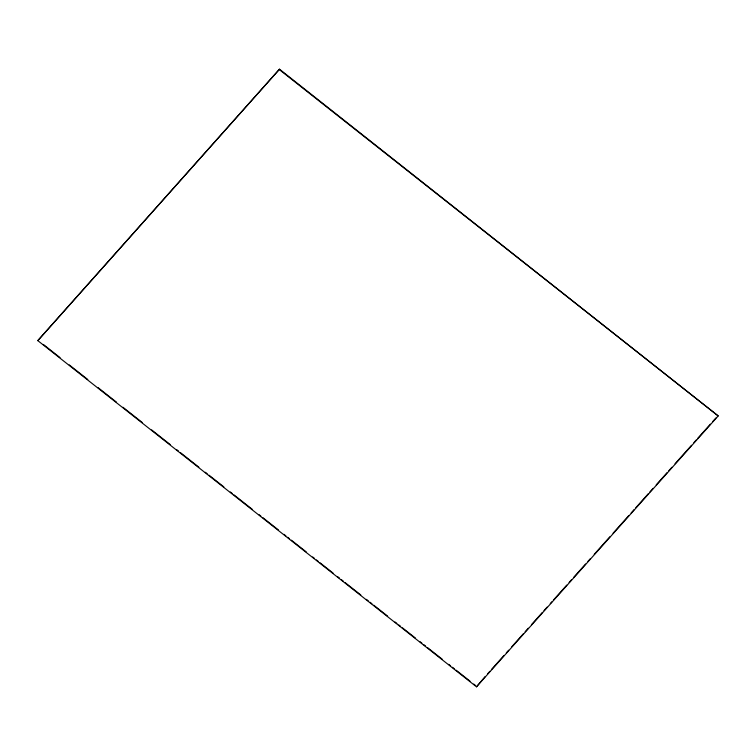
<?xml version="1.0" encoding="UTF-8"?>
<svg xmlns="http://www.w3.org/2000/svg" width="756" height="756" viewBox="0 0 756 756"><rect width="100%" height="100%" fill="white"/><g stroke="black" fill="none" stroke-linecap="round" stroke-linejoin="round"><path stroke-width="1.13" d="M37.8 340.625L279.503 69.183L718.2 415.932L476.497 686.817L37.8 340.625L279.503 69.183M476.497 686.817L485.135 676.582M487.488 673.946L489.841 671.309M491.409 669.551L503.968 655.48M506.322 652.834L508.675 650.198M511.812 646.682L523.587 633.49M525.155 631.732L528.293 628.217M531.43 624.692L542.421 612.379M543.989 610.621L547.127 607.106M550.264 603.59L551.833 601.833M553.411 600.066L566.745 585.116M569.098 582.479L571.451 579.843M573.813 577.206L585.579 564.014M587.932 561.377L590.285 558.731M594.216 554.337L609.903 536.751M613.05 533.226L628.737 515.639M631.099 513.003L634.237 509.487M635.805 507.72L648.355 493.649M649.924 491.891L653.071 488.376M656.208 484.861L667.189 472.547M668.758 470.79L671.904 467.265M675.042 463.749L691.523 445.284M693.876 442.647L696.229 440.001M697.797 438.244L710.356 424.173M712.71 421.536L715.847 418.021M279.493 69.741L718.2 415.932M43.357 344.443L60.017 357.588M69.268 364.893L87.781 379.503M97.959 387.535L116.471 402.145M122.954 407.257L142.393 422.595M151.644 429.899L170.157 444.509M176.63 449.622L178.482 451.077M180.334 452.542L198.847 467.151M205.32 472.264L207.172 473.719M209.025 475.184L223.833 486.864M230.315 491.976L232.168 493.441M234.02 494.906L252.523 509.506M259.006 514.619L260.858 516.083M262.71 517.548L278.444 529.956M283.991 534.341L285.844 535.806M287.696 537.261L289.548 538.726M291.4 540.181L306.208 551.871M312.682 556.983L314.534 558.448M316.386 559.903L318.238 561.368M320.09 562.823L333.046 573.048M337.677 576.705L339.529 578.16M341.372 579.625L343.224 581.09M345.076 582.545L360.81 594.963M366.367 599.347L368.219 600.803M370.071 602.267L371.914 603.723M373.766 605.187L387.648 616.14M395.057 621.99L396.909 623.445M398.762 624.91L400.614 626.365M402.457 627.83L415.422 638.055M420.043 641.702L421.895 643.167M423.747 644.632L425.6 646.087M427.452 647.552L442.26 659.232M448.733 664.344L450.585 665.809M452.438 667.274L454.29 668.729M456.142 670.194L470.024 681.147M473.728 684.067L475.581 685.531"/></g></svg>
